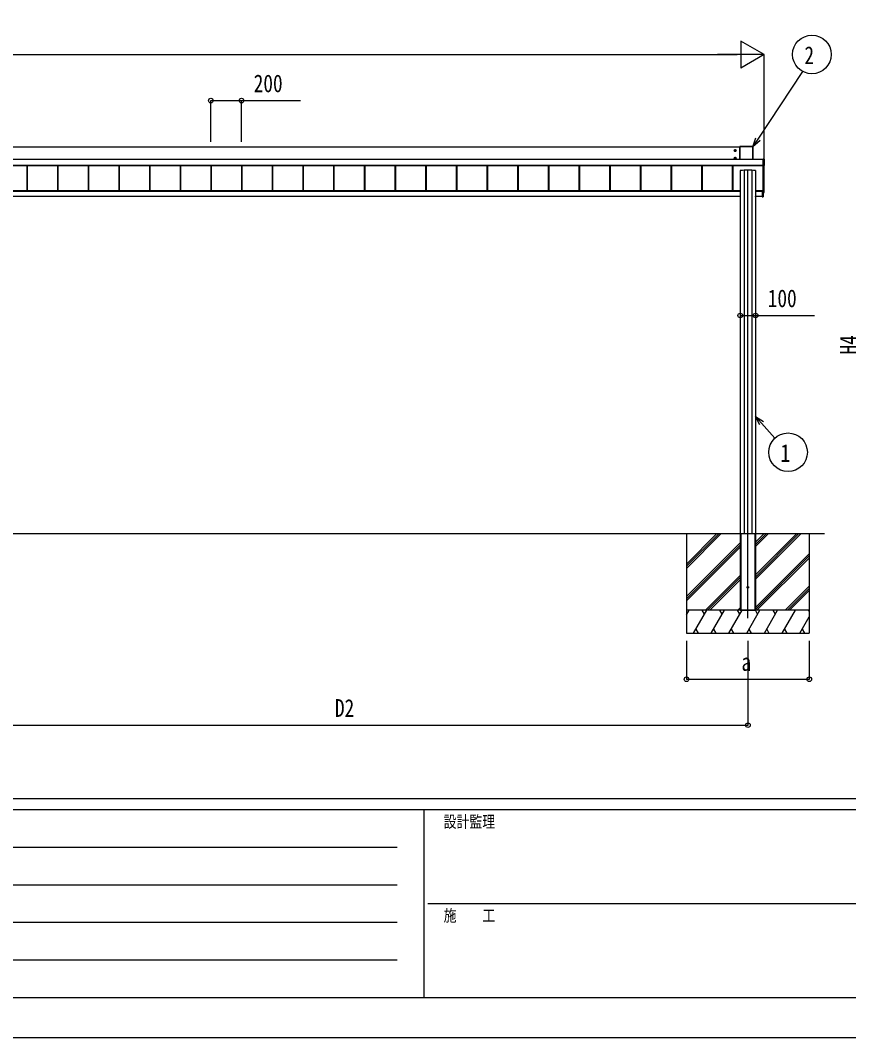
# Model space of a CAD drawing. Units: millimetres, scale not verified. Extents: x -14718 to 14718, y -10395 to 10395.
# Drawn here: x -7199 to -1799, y -10395 to -3758 of the extents above; entities that cross this region are included whole.
import ezdxf
from ezdxf.enums import TextEntityAlignment as Align

# ---------------------------------------------------------------- set-up
doc = ezdxf.new("R2010")
doc.units = ezdxf.units.MM
doc.header["$LTSCALE"] = 50
for name, color, linetype in [('0-3_YKK_12', 2, 'Continuous'), ('0-4_YKK_A1', 4, 'Continuous'), ('0-5_YKK_D', 6, 'Continuous'), ('0-6_YKK_ZWAK', 7, 'Continuous')]:
    doc.layers.add(name, color=color, linetype=linetype)
doc.styles.add('ＭＳ ゴシック', font='')
doc.styles.get('ＭＳ ゴシック').set_extended_font_data('MS Gothic')

msp = doc.modelspace()

# ---------------------------------------------------------------- linework, layer by layer
at = {"layer": '0-3_YKK_12'}
msp.add_line((-2455.44, -7659), (-2455.44, -4733.3), dxfattribs=at)
at = {"layer": '0-4_YKK_A1'}
for p, q in [((-2508.44, -4585.37), (-7602.44, -4585.37)), ((-2545.69, -4607.11), (-2531.19, -4607.11)), ((-2540.72, -4606.35), (-2541.44, -4606.35)), ((-2538.44, -4614.36), (-2538.44, -4599.86)), ((-2536.16, -4607.87), (-2535.44, -4607.87)), ((-2508.44, -4581.65), (-2508.44, -4663.81)), ((-2508.1, -4581.79), (-2508.44, -4581.65)), ((-2508.1, -4663.81), (-2508.1, -4581.79)), ((-2422.93, -4581.15), (-2507.94, -4581.15)), ((-2507.94, -4581.15), (-2507.6, -4581.3)), ((-2507.6, -4581.3), (-2507.6, -4581.78)), ((-2507.6, -4581.3), (-2423.27, -4581.3)), ((-2507.6, -4581.78), (-2507.6, -4663.81)), ((-2423.27, -4581.78), (-2507.6, -4581.78)), ((-2423.27, -4581.3), (-2422.93, -4581.15)), ((-2423.27, -4581.3), (-2423.27, -4581.78)), ((-2423.27, -4663.81), (-2423.27, -4581.78)), ((-2422.44, -4581.65), (-2422.77, -4581.79)), ((-2422.77, -4581.79), (-2422.77, -4663.81)), ((-2422.44, -4663.81), (-2422.44, -4581.65)), ((-7647.94, -4663.81), (-2356.94, -4663.81)), ((-7647.94, -4664.29), (-2356.94, -4664.29)), ((-7647.94, -4703.27), (-2356.94, -4703.27)), ((-7647.94, -4703.78), (-2356.94, -4703.78)), ((-2356.94, -4703.92), (-7647.94, -4703.92)), ((-7156.94, -4703.92), (-7156.94, -4870.15)), ((-7154.34, -4703.92), (-7154.34, -4870.15)), ((-7153.94, -4703.92), (-7153.94, -4870.15)), ((-6956.94, -4703.92), (-6956.94, -4870.15)), ((-6954.34, -4703.92), (-6954.34, -4870.15)), ((-6953.94, -4703.92), (-6953.94, -4870.15)), ((-6756.94, -4703.92), (-6756.94, -4870.15)), ((-6754.34, -4703.92), (-6754.34, -4870.15)), ((-6753.94, -4703.92), (-6753.94, -4870.15)), ((-6556.94, -4703.92), (-6556.94, -4870.15)), ((-6554.34, -4703.92), (-6554.34, -4870.15)), ((-6553.94, -4703.92), (-6553.94, -4870.15)), ((-6356.94, -4703.92), (-6356.94, -4870.15)), ((-6354.34, -4703.92), (-6354.34, -4870.15)), ((-6353.94, -4703.92), (-6353.94, -4870.15)), ((-6156.94, -4703.92), (-6156.94, -4870.15)), ((-6154.34, -4703.92), (-6154.34, -4870.15)), ((-6153.94, -4703.92), (-6153.94, -4870.15)), ((-5956.94, -4703.92), (-5956.94, -4870.15)), ((-5954.34, -4703.92), (-5954.34, -4870.15)), ((-5953.94, -4703.92), (-5953.94, -4870.15)), ((-5756.94, -4703.92), (-5756.94, -4870.15)), ((-5754.34, -4703.92), (-5754.34, -4870.15)), ((-5753.94, -4703.92), (-5753.94, -4870.15)), ((-5556.94, -4703.92), (-5556.94, -4870.15)), ((-5554.34, -4703.92), (-5554.34, -4870.15)), ((-5553.94, -4703.92), (-5553.94, -4870.15)), ((-5356.94, -4703.92), (-5356.94, -4870.15)), ((-5354.34, -4703.92), (-5354.34, -4870.15)), ((-5353.94, -4703.92), (-5353.94, -4870.15)), ((-5156.94, -4703.92), (-5156.94, -4870.15)), ((-5154.34, -4703.92), (-5154.34, -4870.15)), ((-5153.94, -4703.92), (-5153.94, -4870.15)), ((-4956.94, -4703.92), (-4956.94, -4870.15)), ((-4954.34, -4703.92), (-4954.34, -4870.15)), ((-4953.94, -4703.92), (-4953.94, -4870.15)), ((-4756.94, -4703.92), (-4756.94, -4870.15)), ((-4754.34, -4703.92), (-4754.34, -4870.15)), ((-4753.94, -4703.92), (-4753.94, -4870.15)), ((-4556.94, -4703.92), (-4556.94, -4870.15)), ((-4554.34, -4703.92), (-4554.34, -4870.15)), ((-4553.94, -4703.92), (-4553.94, -4870.15)), ((-4356.94, -4703.92), (-4356.94, -4870.15)), ((-4354.34, -4703.92), (-4354.34, -4870.15)), ((-4353.94, -4703.92), (-4353.94, -4870.15)), ((-4156.94, -4703.92), (-4156.94, -4870.15)), ((-4154.34, -4703.92), (-4154.34, -4870.15)), ((-4153.94, -4703.92), (-4153.94, -4870.15)), ((-3956.94, -4703.92), (-3956.94, -4870.15)), ((-3954.34, -4703.92), (-3954.34, -4870.15)), ((-3953.94, -4703.92), (-3953.94, -4870.15)), ((-3756.94, -4703.92), (-3756.94, -4870.15)), ((-3754.34, -4703.92), (-3754.34, -4870.15)), ((-3753.94, -4703.92), (-3753.94, -4870.15)), ((-3556.94, -4703.92), (-3556.94, -4870.15)), ((-3554.34, -4703.92), (-3554.34, -4870.15)), ((-3553.94, -4703.92), (-3553.94, -4870.15)), ((-3356.94, -4703.92), (-3356.94, -4870.15)), ((-3354.34, -4703.92), (-3354.34, -4870.15)), ((-3353.94, -4703.92), (-3353.94, -4870.15)), ((-3156.94, -4703.92), (-3156.94, -4870.15)), ((-3154.34, -4703.92), (-3154.34, -4870.15)), ((-3153.94, -4703.92), (-3153.94, -4870.15)), ((-2956.94, -4703.92), (-2956.94, -4870.15)), ((-2954.34, -4703.92), (-2954.34, -4870.15)), ((-2953.94, -4703.92), (-2953.94, -4870.15)), ((-2756.94, -4703.92), (-2756.94, -4870.15)), ((-2754.34, -4703.92), (-2754.34, -4870.15)), ((-2753.94, -4703.92), (-2753.94, -4870.15)), ((-2556.94, -4703.92), (-2556.94, -4870.15)), ((-2554.34, -4703.92), (-2554.34, -4870.15)), ((-2553.94, -4703.92), (-2553.94, -4870.15)), ((-2545.69, -4657.08), (-2531.19, -4657.08)), ((-2540.72, -4656.32), (-2541.44, -4656.32)), ((-2538.44, -4664.33), (-2538.44, -4649.83)), ((-2536.16, -4657.84), (-2535.44, -4657.84)), ((-2355.74, -4662.58), (-2356.94, -4662.58)), ((-2356.94, -4662.73), (-2356.94, -4662.58)), ((-2356.94, -4662.58), (-2356.94, -4662.58)), ((-2355.74, -4662.58), (-2356.94, -4662.58)), ((-2356.94, -4663.22), (-2356.94, -4662.73)), ((-2349.9, -4663.22), (-2356.94, -4663.22)), ((-2356.94, -4704.27), (-2349.9, -4704.27)), ((-2356.94, -4704.79), (-2356.94, -4705.34)), ((-2349.9, -4704.79), (-2356.94, -4704.79)), ((-2356.94, -4705.34), (-2355.74, -4705.34)), ((-2356.94, -4705.34), (-2356.94, -4705.34)), ((-2356.94, -4705.34), (-2355.74, -4705.34)), ((-2355.74, -4662.58), (-2355.74, -4662.58)), ((-2355.74, -4705.34), (-2355.74, -4705.34)), ((-2355.44, -4877.98), (-2355.44, -4705.35)), ((-2355.14, -4662.57), (-2355.19, -4662.57)), ((-2355.14, -4662.54), (-2349.43, -4662.54)), ((-2355.14, -4662.54), (-2355.14, -4662.57)), ((-2355.14, -4705.39), (-2355.14, -4705.51)), ((-2349.43, -4705.51), (-2355.14, -4705.51)), ((-2350.44, -4877.93), (-2350.44, -4705.51)), ((-2349.9, -4662.73), (-2349.43, -4662.54)), ((-2349.9, -4704.27), (-2349.9, -4663.22)), ((-2349.9, -4704.27), (-2349.9, -4704.79)), ((-2349.43, -4705.51), (-2349.9, -4704.79)), ((-2348.94, -4663.04), (-2349.4, -4663.23)), ((-2349.4, -4663.23), (-2349.4, -4704.29)), ((-2349.4, -4704.29), (-2348.94, -4705.01)), ((-2348.94, -4663.04), (-2348.94, -4705.01)), ((-2505.44, -4737.86), (-2505.44, -7102.5)), ((-2480.25, -4736.12), (-2480.25, -7106.5)), ((-2430.62, -4736.12), (-2430.62, -7106.5)), ((-2405.44, -4737.86), (-2405.44, -7102.5)), ((-2349.9, -4837.41), (-2350.44, -4837.38)), ((-2349.44, -4878.97), (-2349.44, -4837.91)), ((-2505.44, -4870.15), (-7545.43, -4870.15)), ((-2505.44, -4872.15), (-7545.43, -4872.15)), ((-2505.44, -4875.02), (-7541.44, -4875.02)), ((-2506.28, -4906.5), (-7541.44, -4906.5)), ((-2506.44, -4908.68), (-2506.3, -4906.5)), ((-2506.28, -4906.5), (-2505.8, -4906.5)), ((-2505.8, -4906.5), (-2505.94, -4908.68)), ((-2505.44, -4906.5), (-2505.8, -4906.5)), ((-2358.44, -4870.15), (-2405.44, -4870.15)), ((-2362.44, -4872.15), (-2405.44, -4872.15)), ((-2362.44, -4875.02), (-2405.44, -4875.02)), ((-2405.07, -4906.5), (-2405.44, -4906.5)), ((-2405.44, -4908.68), (-2404.93, -4908.68)), ((-2404.93, -4909), (-2405.44, -4909)), ((-2405.07, -4906.5), (-2404.59, -4906.5)), ((-2404.93, -4908.68), (-2405.07, -4906.5)), ((-2404.93, -4909), (-2404.93, -4908.68)), ((-2404.73, -4909), (-2404.93, -4909)), ((-2362.44, -4906.5), (-2404.59, -4906.5)), ((-2404.57, -4906.5), (-2404.43, -4908.68)), ((-2357.44, -4870.5), (-2362.44, -4870.49)), ((-2362.44, -4874.78), (-2362.44, -4870.49)), ((-2362.44, -4874.78), (-2362.44, -4874.98)), ((-2356.72, -4874.8), (-2362.44, -4874.78)), ((-2362.44, -4875.28), (-2356.24, -4875.3)), ((-2362.44, -4909.06), (-2356.22, -4908.68)), ((-2362.44, -4908.76), (-2362.44, -4909.06)), ((-2358.94, -4869.76), (-2355.74, -4869.76)), ((-2358.94, -4870.15), (-2358.94, -4869.76)), ((-2358.44, -4870.15), (-2358.44, -4870.44)), ((-2358.44, -4870.44), (-2358.44, -4870.5)), ((-2357.44, -4870.5), (-2357.44, -4869.76)), ((-2356.72, -4872.21), (-2356.72, -4874.8)), ((-2356.72, -4872.21), (-2356.44, -4872.21)), ((-2356.72, -4874.8), (-2356.44, -4874.8)), ((-2356.24, -4875), (-2356.24, -4872.01)), ((-2356.24, -4875), (-2356.23, -4875)), ((-2356.22, -4869.76), (-2356.22, -4871.71)), ((-2356.22, -4871.71), (-2355.94, -4871.71)), ((-2356.22, -4875.3), (-2355.94, -4875.3)), ((-2355.94, -4908.38), (-2356.22, -4908.38)), ((-2355.94, -4871.71), (-2355.94, -4869.76)), ((-2355.94, -4875.3), (-2355.94, -4871.71)), ((-2355.94, -4908.38), (-2355.94, -4875.3)), ((-2350.44, -4878.5), (-2355.94, -4878.84)), ((-2355.94, -4880.09), (-2349.9, -4879.71)), ((-2355.94, -4880.09), (-2349.9, -4879.71)), ((-2349.9, -4879.47), (-2355.62, -4879.82)), ((-2355.62, -4879.82), (-2355.62, -4879.86)), ((-2350.94, -4878.48), (-2354.94, -4878.48)), ((-2350.44, -4878.5), (-2350.44, -4877.93)), ((-2349.9, -4879.71), (-2349.9, -4879.47)), ((-2349.9, -4879.71), (-2349.9, -4879.71)), ((-2349.44, -4878.97), (-2349.44, -4879.21)), ((-12805.44, -7106.5), (-1955.44, -7106.5)), ((-2855.44, -7106.5), (-2855.44, -7756.5)), ((-2855.44, -7333.13), (-2628.8, -7106.5)), ((-2855.44, -7304.85), (-2657.09, -7106.5)), ((-2855.44, -7318.99), (-2643, -7106.56)), ((-2855.44, -7516.98), (-2505.44, -7166.98)), ((-2505.44, -7102.5), (-2505.44, -7606.5)), ((-2505.44, -7106.5), (-2505.14, -7106.5)), ((-2505.44, -7106.5), (-2505.44, -7606.5)), ((-2505.14, -7106.5), (-2405.74, -7106.5)), ((-2502.94, -7106.5), (-2502.94, -7606.5)), ((-2501.44, -7106.5), (-2501.44, -7606.5)), ((-2409.44, -7106.5), (-2409.44, -7606.5)), ((-2407.94, -7106.5), (-2407.94, -7606.5)), ((-2405.44, -7102.5), (-2405.44, -7606.5)), ((-2405.44, -7106.5), (-2405.44, -7606.5)), ((-2405.44, -7191.5), (-2320.44, -7106.5)), ((-2405.44, -7177.36), (-2334.58, -7106.5)), ((-2405.44, -7163.22), (-2348.72, -7106.5)), ((-2405.44, -7403.63), (-2108.34, -7106.54)), ((-2405.44, -7389.49), (-2122.49, -7106.54)), ((-2405.44, -7375.35), (-2136.63, -7106.54)), ((-2055.44, -7106.5), (-2055.44, -7756.5)), ((-2855.44, -7531.12), (-2505.44, -7181.12)), ((-2855.44, -7545.26), (-2505.44, -7195.27)), ((-2405.44, -7587.48), (-2055.44, -7237.48)), ((-2405.44, -7601.62), (-2055.44, -7251.62)), ((-2396.18, -7606.5), (-2055.44, -7265.77)), ((-2732.83, -7606.5), (-2505.44, -7379.11)), ((-2718.68, -7606.5), (-2505.44, -7393.26)), ((-2704.54, -7606.5), (-2505.44, -7407.4)), ((-2212.33, -7606.5), (-2055.44, -7449.61)), ((-2198.18, -7606.5), (-2055.44, -7463.75)), ((-2184.04, -7606.5), (-2055.44, -7477.9)), ((-2055.44, -7606.5), (-2855.44, -7606.5)), ((-2855.44, -7635.44), (-2838.73, -7606.5)), ((-2055.44, -7606.5), (-2855.44, -7606.5)), ((-2853.73, -7632.48), (-2855.44, -7629.53)), ((-2809.86, -7756.5), (-2723.26, -7606.5)), ((-2738.26, -7632.48), (-2753.26, -7606.5)), ((-2694.39, -7756.5), (-2607.79, -7606.5)), ((-2622.79, -7632.48), (-2637.79, -7606.5)), ((-2578.92, -7756.5), (-2492.32, -7606.5)), ((-2507.32, -7632.49), (-2522.32, -7606.5)), ((-2520.69, -7606.5), (-2505.44, -7591.24)), ((-2505.44, -7606.5), (-2405.44, -7606.5)), ((-2463.45, -7756.5), (-2376.85, -7606.5)), ((-2391.85, -7632.48), (-2406.85, -7606.5)), ((-2347.98, -7756.5), (-2261.38, -7606.5)), ((-2276.38, -7632.48), (-2291.38, -7606.5)), ((-2232.51, -7756.5), (-2145.91, -7606.5)), ((-2055.44, -7615.17), (-2060.44, -7606.5)), ((-2117.04, -7756.5), (-2055.44, -7649.8)), ((-2855.44, -7756.5), (-2055.44, -7756.5)), ((-2794.86, -7730.52), (-2779.86, -7756.5)), ((-2679.39, -7730.52), (-2664.39, -7756.5)), ((-2563.92, -7730.52), (-2548.92, -7756.5)), ((-2448.45, -7730.52), (-2433.45, -7756.5)), ((-2332.98, -7730.52), (-2317.98, -7756.5)), ((-2217.51, -7730.52), (-2202.51, -7756.5)), ((-2102.04, -7730.52), (-2087.04, -7756.5))]:
    msp.add_line(p, q, dxfattribs=at)
for points in [[(-2538.44, -4601.34), (-2543.44, -4604.23), (-2543.44, -4610), (-2538.44, -4612.89), (-2533.44, -4610), (-2533.44, -4604.23)], [(-2538.44, -4651.31), (-2543.44, -4654.19), (-2543.44, -4659.97), (-2538.44, -4662.86), (-2533.44, -4659.97), (-2533.44, -4654.19)]]:
    msp.add_lwpolyline(points, close=True, dxfattribs=at)
for points in [[(-2541.44, -4606.35), (-2541.44, -4607.87), (-2540.72, -4607.87)], [(-2537.68, -4604.83), (-2537.68, -4604.11), (-2539.2, -4604.11), (-2539.2, -4604.83)], [(-2539.2, -4609.39), (-2539.2, -4610.11), (-2537.68, -4610.11), (-2537.68, -4609.39)], [(-2535.44, -4607.87), (-2535.44, -4606.35), (-2536.16, -4606.35)], [(-2541.44, -4656.32), (-2541.44, -4657.84), (-2540.72, -4657.84)], [(-2537.68, -4654.8), (-2537.68, -4654.08), (-2539.2, -4654.08), (-2539.2, -4654.8)], [(-2539.2, -4659.36), (-2539.2, -4660.08), (-2537.68, -4660.08), (-2537.68, -4659.36)], [(-2535.44, -4657.84), (-2535.44, -4656.32), (-2536.16, -4656.32)], [(-2356.94, -4662.73), (-2349.9, -4662.73), (-2349.9, -4663.22)], [(-2356.94, -4704.79), (-2356.94, -4704.27), (-2356.94, -4663.22)], [(-2505.44, -4909), (-2505.94, -4909), (-2506.14, -4909)], [(-2505.94, -4909), (-2505.94, -4908.68), (-2505.44, -4908.68)], [(-2356.25, -4875), (-2362.44, -4874.98), (-2362.44, -4875.28), (-2362.44, -4908.76)], [(-2356.22, -4875.3), (-2356.22, -4908.38), (-2362.44, -4908.76)], [(-2356.44, -4874.81), (-2356.44, -4874.8), (-2356.44, -4872.21)], [(-2356.23, -4875), (-2356.24, -4875), (-2356.24, -4875)], [(-2505.14, -7106.5), (-2405.74, -7106.5), (-2405.44, -7106.5)]]:
    msp.add_lwpolyline(points, dxfattribs=at)
for centre, radius in [((-2538.44, -4607.11), 6.25), ((-2538.44, -4607.11), 5), ((-2538.44, -4657.08), 6.25), ((-2538.44, -4657.08), 5), ((-2455.66, -7456.5), 5)]:
    msp.add_circle(centre, radius, dxfattribs=at)
for centre, radius, start, end in [((-2538.44, -4607.11), 5.58, 153.74848, 206.25152), ((-2538.44, -4607.11), 5.58, 93.74848, 146.25152), ((-2538.44, -4607.11), 5.58, 213.74848, 266.25152), ((-2540.72, -4604.83), 1.52, 270, 0), ((-2540.72, -4609.39), 1.52, 0, 90), ((-2538.44, -4607.11), 5.58, 33.74848, 86.25152), ((-2538.44, -4607.11), 5.58, 273.74848, 326.25152), ((-2536.16, -4604.83), 1.52, 180, 270), ((-2536.16, -4609.39), 1.52, 90, 180), ((-2538.44, -4607.11), 5.58, 333.74848, 26.25152), ((-2507.6, -4581.8), 0.5, 90.15046, 179.81463), ((-2507.71, -4585.89), 4.12, 88.40447, 95.35624), ((-2423.27, -4581.8), 0.5, 0.18537, 89.84954), ((-2423.16, -4585.89), 4.12, 84.64376, 91.59553), ((-2538.44, -4657.08), 5.58, 153.74848, 206.25152), ((-2538.44, -4657.08), 5.58, 93.74848, 146.25152), ((-2538.44, -4657.08), 5.58, 213.74848, 266.25152), ((-2540.72, -4654.8), 1.52, 270, 0), ((-2540.72, -4659.36), 1.52, 0, 90), ((-2538.44, -4657.08), 5.58, 33.74848, 86.25152), ((-2538.44, -4657.08), 5.58, 273.74848, 326.25152), ((-2536.16, -4654.8), 1.52, 180, 270), ((-2536.16, -4659.36), 1.52, 90, 180), ((-2538.44, -4657.08), 5.58, 333.74848, 26.25152), ((-2355.64, -4707.95), 2.62, 81.42612, 92.09097), ((-2355.14, -4705.09), 0.301, 243.24083, 270.00691), ((-2355.3, -4661.17), 1.41, 271.33232, 274.49739), ((-2349.9, -4663.23), 0.5, 0.18537, 89.84954), ((-2349.9, -4704.29), 0.502, 270.31408, 359.651), ((-2349.78, -4667.33), 4.12, 84.64376, 91.59553), ((-2349.78, -4708.39), 4.12, 84.64376, 91.59553), ((-2349.94, -4837.91), 0.5, 0.01604, 86.51881), ((-2506.14, -4908.7), 0.3, 176.5, 270), ((-2404.73, -4908.7), 0.3, 270, 3.5), ((-2356.65, -4876.78), 1.98, 83.79926, 91.95127), ((-2356.25, -4875.3), 0.3, 87.77338, 89.77816), ((-2356.25, -4875.14), 0.141, 85.77463, 89.9759), ((-2357.48, -4875.22), 1.25, 356.45735, 10.27369), ((-2356.24, -4871.71), 0.3, 269.98255, 359.98254), ((-2357.44, -4875.17), 1.21, 354.17006, 8.37745), ((-2356.24, -4875.3), 0.3, 0, 89.87763), ((-2357.56, -4871.78), 1.35, 350.09675, 2.91202), ((-2357.43, -4875.22), 1.22, 356.27163, 10.47203), ((-2356.24, -4908.38), 0.3, 273.5, 0), ((-2357.45, -4908.53), 1.24, 353.06854, 6.93146), ((-2355.64, -4879.52), 0.3, 180.0189, 273.51595), ((-2355.64, -4879.56), 0.3, 180.0189, 273.51595), ((-2355.74, -4869.46), 0.3, 269.98255, 359.98252), ((-2354.94, -4877.98), 0.5, 180.01746, 270.01745), ((-2350.94, -4877.98), 0.5, 269.98255, 359.98254), ((-2349.94, -4878.97), 0.5, 273.48119, 359.98396), ((-2349.94, -4879.21), 0.5, 273.6197, 0), ((-2349.94, -4879.21), 0.5, 273.48119, 359.98396)]:
    msp.add_arc(centre, radius, start, end, dxfattribs=at)
for centre, major_axis, ratio, start_param, end_param in [((-2507.93, -4581.65), (0.382, -0.325), 0.996231, 2.2770247, 3.8440941), ((-2422.94, -4581.65), (0.382, 0.325), 0.996231, 5.5806839, 7.1477533), ((-2355.74, -4662.57), (0.6, 0), 0.026226, 4.712389, 5.6461648), ((-2355.74, -4705.39), (0.6, 0), 0.096025, 6.2831853, 7.8539816), ((-2355.14, -4705.21), (0, 0.3), 0.998743, 2.0534275, 3.1415927), ((-2355.14, -4662.84), (0, 0.3), 0.998743, 6.2831853, 6.8214342), ((-2355.74, -4662.57), (0.6, 0), 0.026226, 5.6461648, 6.2831853), ((-2349.44, -4663.04), (0.382, 0.325), 0.996231, 5.5806839, 7.1477533), ((-2349.44, -4705.01), (0.382, -0.325), 0.996231, 5.4186173, 6.9856867), ((-2455.44, -4737.86), (50, 0), 0.04, 6.2831853, 9.424778), ((-2505.94, -4908.7), (0.5, -0.018), 0.036539, 1.5736281, 3.1406975), ((-2404.93, -4908.7), (0.5, 0.018), 0.036539, 0.0008951, 1.5679645), ((-2356.22, -4872.21), (-0.301, 0.4), 0.997782, 5.6362522, 7.2070486), ((-2356.74, -4874.8), (-0.001, 0.2), 0.09157, 4.6769241, 4.7117655), ((-2356.24, -4874.8), (0.482, 0.007), 0.414889, 3.1353871, 4.6694768), ((-2356.24, -4872.21), (-0.108, 0.169), 0.994155, 5.7105836, 7.28138), ((-2356.24, -4874.8), (0.145, 0.15), 0.921201, 2.3804184, 3.9145081), ((-2356.22, -4874.8), (-0.301, 0.4), 0.997782, 2.4579529, 2.4946596), ((-2356.22, -4879.89), (0.6, 0.037), 0.034769, 5.198958, 6.2810574)]:
    msp.add_ellipse(centre, major_axis=major_axis, ratio=ratio, start_param=start_param, end_param=end_param, dxfattribs=at)
at = {"layer": '0-5_YKK_D'}
for p, q in [((-2350.44, -3981.15), (-2501.99, -3893.65)), ((-2501.99, -3893.65), (-2501.99, -4068.65)), ((-12785.44, -3981.15), (-2525.44, -3981.15)), ((-2350.44, -3981.15), (-2653.54, -3981.15)), ((-2350.44, -3981.15), (-2501.99, -4068.65)), ((-2350.44, -4704.51), (-2350.44, -3980.15)), ((-5956.94, -4550.22), (-5956.94, -4280.15)), ((-5756.94, -4550.22), (-5756.94, -4280.15)), ((-2505.44, -5680.97), (-2505.44, -5684.49)), ((-2855.44, -7806.5), (-2855.44, -8057.5)), ((-2455.44, -7806.5), (-2455.44, -8357.5)), ((-2055.44, -7806.5), (-2055.44, -8057.5)), ((-2855.44, -8056.5), (-2055.44, -8056.5)), ((-7655.44, -8356.5), (-2455.44, -8356.5))]:
    msp.add_line(p, q, dxfattribs=at)
for points in [[(-2422.44, -4583.15), (-2389.58, -4533.54), (-2096.84, -4091.58)], [(-5956.94, -4281.15), (-5756.94, -4281.15), (-5371.84, -4281.15)], [(-2376.29, -4542.35), (-2422.44, -4583.15), (-2402.87, -4524.74)], [(-2505.44, -5683.49), (-2405.44, -5683.49), (-2020.34, -5683.49)], [(-2377.8, -6396.94), (-2405.44, -6341.88), (-2353.98, -6375.74)], [(-2405.44, -6341.88), (-2365.89, -6386.34), (-2279.52, -6483.43)]]:
    msp.add_lwpolyline(points, dxfattribs=at)
for centre, radius in [((-2038.02, -3980.15), 126), ((-5956.94, -4281.15), 14.88), ((-5756.94, -4281.15), 14.88), ((-2505.44, -5683.49), 14.88), ((-2405.44, -5683.49), 14.88), ((-2193.63, -6575.61), 126), ((-2855.44, -8056.5), 14.88), ((-2055.44, -8056.5), 14.88), ((-2455.44, -8356.5), 14.88)]:
    msp.add_circle(centre, radius, dxfattribs=at)
at = {"layer": '0-6_YKK_ZWAK'}
for p, q in [((13632.57, -8837.5), (-13667.43, -8837.5)), ((-4567.43, -8907.5), (-13667.43, -8907.5)), ((-4567.43, -8907.5), (-4567.43, -10132.5)), ((-17.43, -8907.5), (-4567.43, -8907.5)), ((-13518.68, -9152.5), (-4742.43, -9152.5)), ((-13518.68, -9397.5), (-4742.43, -9397.5)), ((-4541.18, -9520), (-17.43, -9520)), ((-13518.68, -9642.5), (-4742.43, -9642.5)), ((-13518.68, -9887.5), (-4742.43, -9887.5)), ((-13667.43, -10132.5), (-4567.43, -10132.5)), ((-4567.43, -10132.5), (-17.43, -10132.5))]:
    msp.add_line(p, q, dxfattribs=at)
msp.add_lwpolyline([(-14717.5, -10395), (14717.5, -10395), (14717.5, 10395), (-14717.5, 10395)], close=True, dxfattribs=at)

# ---------------------------------------------------------------- texts
at = {"layer": '0-5_YKK_D', "style": 'ＭＳ ゴシック', "width": 0.8}
for s, p in [('2', (-2086.98, -4077.27)), ('200', (-5677.44, -4261.15)), ('100', (-2325.94, -5663.49)), ('1', (-2242.59, -6672.73)), ('a', (-2497.44, -8036.5)), ('D2', (-5147.84, -8336.5))]:
    msp.add_text(s, height=115.5, dxfattribs=at).set_placement(p, align=Align.BOTTOM_LEFT)
msp.add_text('H4', height=115.5, rotation=90, dxfattribs=at).set_placement((-1705.39, -5937.53), align=Align.BOTTOM_LEFT)
at = {"layer": '0-6_YKK_ZWAK', "style": 'ＭＳ ゴシック', "width": 0.8}
for s, p in [('設計監理', (-4439.1, -9047.5)), ('施\u3000\u3000工', (-4439.1, -9660))]:
    msp.add_text(s, height=76.98, dxfattribs=at).set_placement(p, align=Align.BOTTOM_LEFT)

doc.saveas('drawing.dxf')
